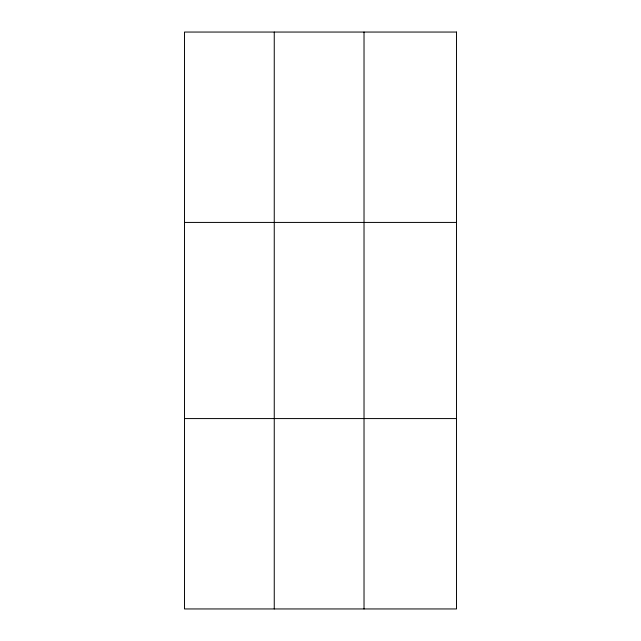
<?xml version="1.0" encoding="UTF-8"?>
<svg xmlns="http://www.w3.org/2000/svg" width="641" height="641" viewBox="0 0 641 641"><rect width="100%" height="100%" fill="white"/><g stroke="black" fill="none" stroke-linecap="round" stroke-linejoin="round"><path stroke-width="0.96" d="M274.252 608.95L274.252 32.05M364.024 608.95L364.024 32.05M184.488 222.427L456.512 222.427M184.488 418.573L456.512 418.573M456.512 32.05L456.512 608.95L184.488 608.95L184.488 32.05L456.512 32.05"/></g></svg>
